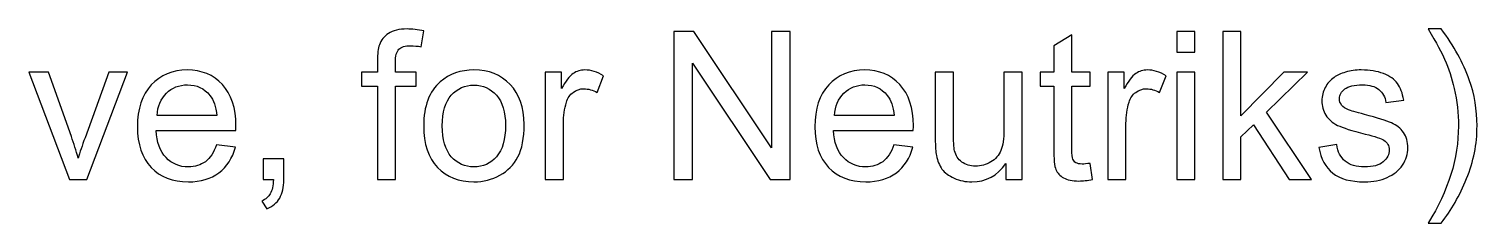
# Model space of a CAD drawing. Header units: millimetres. Extents: x 198 to 2265, y -986 to 144.
# Drawn here: x 742.5 to 920.5, y -65 to -41.2 of the extents above; entities that cross this region are included whole.
import ezdxf

# ---------------------------------------------------------------- set-up
doc = ezdxf.new("R2010")
doc.units = ezdxf.units.MM
doc.header["$MEASUREMENT"] = 0
doc.layers.add('Layer 1', color=7, linetype='Continuous')

msp = doc.modelspace()

# ---------------------------------------------------------------- linework, layer by layer
at = {"layer": 'Layer 1', "color": 250}
for points, knots in [([(785.3345, -59.6979), (785.3345, -59.6979), (785.3345, -48.2425), (785.3345, -48.2425), (785.3345, -48.2425), (783.3533, -48.2425), (783.3533, -48.2425), (783.3533, -48.2425), (783.3533, -46.5153), (783.3533, -46.5153), (783.3533, -46.5153), (785.3345, -46.5153), (785.3345, -46.5153), (785.3345, -46.5153), (785.3345, -45.1183), (785.3345, -45.1183), (785.3345, -44.2335), (785.4107, -43.5774), (785.5673, -43.1498), (785.7832, -42.5741), (786.1558, -42.1042), (786.6976, -41.7443), (787.2353, -41.3845), (787.993, -41.2067), (788.9667, -41.2067), (789.5975, -41.2067), (790.2917, -41.2829), (791.0537, -41.4311), (791.0537, -41.4311), (790.7193, -43.3869), (790.7193, -43.3869), (790.2536, -43.3064), (789.8176, -43.2641), (789.4027, -43.2641), (788.7254, -43.2641), (788.247, -43.408), (787.9634, -43.6959), (787.684, -43.9838), (787.5443, -44.5214), (787.5443, -45.3088), (787.5443, -45.3088), (787.5443, -46.5153), (787.5443, -46.5153), (787.5443, -46.5153), (790.1097, -46.5153), (790.1097, -46.5153), (790.1097, -46.5153), (790.1097, -48.2425), (790.1097, -48.2425), (790.1097, -48.2425), (787.5697, -48.2425), (787.5697, -48.2425), (787.5697, -48.2425), (787.5697, -59.6979), (787.5697, -59.6979), (787.5697, -59.6979), (785.3345, -59.6979), (785.3345, -59.6979)], [0, 0, 0, 0, 0.05263158, 0.05263158, 0.05263158, 0.10526316, 0.10526316, 0.10526316, 0.15789474, 0.15789474, 0.15789474, 0.21052632, 0.21052632, 0.21052632, 0.26315789, 0.26315789, 0.26315789, 0.31578947, 0.31578947, 0.31578947, 0.36842105, 0.36842105, 0.36842105, 0.42105263, 0.42105263, 0.42105263, 0.47368421, 0.47368421, 0.47368421, 0.52631579, 0.52631579, 0.52631579, 0.57894737, 0.57894737, 0.57894737, 0.63157895, 0.63157895, 0.63157895, 0.68421053, 0.68421053, 0.68421053, 0.73684211, 0.73684211, 0.73684211, 0.78947368, 0.78947368, 0.78947368, 0.84210526, 0.84210526, 0.84210526, 0.89473684, 0.89473684, 0.89473684, 0.94736842, 0.94736842, 0.94736842, 1, 1, 1, 1]), ([(821.7539, -59.6979), (821.7539, -59.6979), (821.7539, -41.5115), (821.7539, -41.5115), (821.7539, -41.5115), (824.2262, -41.5115), (824.2262, -41.5115), (824.2262, -41.5115), (833.7681, -55.7863), (833.7681, -55.7863), (833.7681, -55.7863), (833.7681, -41.5115), (833.7681, -41.5115), (833.7681, -41.5115), (836.0795, -41.5115), (836.0795, -41.5115), (836.0795, -41.5115), (836.0795, -59.6979), (836.0795, -59.6979), (836.0795, -59.6979), (833.6072, -59.6979), (833.6072, -59.6979), (833.6072, -59.6979), (824.0653, -45.4231), (824.0653, -45.4231), (824.0653, -45.4231), (824.0653, -59.6979), (824.0653, -59.6979), (824.0653, -59.6979), (821.7539, -59.6979), (821.7539, -59.6979)], [0, 0, 0, 0, 0.1, 0.1, 0.1, 0.2, 0.2, 0.2, 0.3, 0.3, 0.3, 0.4, 0.4, 0.4, 0.5, 0.5, 0.5, 0.6, 0.6, 0.6, 0.7, 0.7, 0.7, 0.8, 0.8, 0.8, 0.9, 0.9, 0.9, 1, 1, 1, 1]), ([(872.9475, -57.704), (872.9475, -57.704), (873.2523, -59.6767), (873.2523, -59.6767), (872.6258, -59.808), (872.0627, -59.8757), (871.5717, -59.8757), (870.7631, -59.8757), (870.1366, -59.7487), (869.6878, -59.4905), (869.2433, -59.2322), (868.9301, -58.8978), (868.748, -58.4787), (868.566, -58.0596), (868.4771, -57.1791), (868.4771, -55.8371), (868.4771, -55.8371), (868.4771, -48.2425), (868.4771, -48.2425), (868.4771, -48.2425), (866.8261, -48.2425), (866.8261, -48.2425), (866.8261, -48.2425), (866.8261, -46.5153), (866.8261, -46.5153), (866.8261, -46.5153), (868.4771, -46.5153), (868.4771, -46.5153), (868.4771, -46.5153), (868.4771, -43.2556), (868.4771, -43.2556), (868.4771, -43.2556), (870.7123, -41.9137), (870.7123, -41.9137), (870.7123, -41.9137), (870.7123, -46.5153), (870.7123, -46.5153), (870.7123, -46.5153), (872.9475, -46.5153), (872.9475, -46.5153), (872.9475, -46.5153), (872.9475, -48.2425), (872.9475, -48.2425), (872.9475, -48.2425), (870.7123, -48.2425), (870.7123, -48.2425), (870.7123, -48.2425), (870.7123, -55.9641), (870.7123, -55.9641), (870.7123, -56.6033), (870.7504, -57.014), (870.8308, -57.196), (870.907, -57.378), (871.034, -57.522), (871.2118, -57.632), (871.3896, -57.7379), (871.6436, -57.7929), (871.9738, -57.7929), (872.2194, -57.7929), (872.5453, -57.7633), (872.9475, -57.704)], [0, 0, 0, 0, 0.05, 0.05, 0.05, 0.1, 0.1, 0.1, 0.15, 0.15, 0.15, 0.2, 0.2, 0.2, 0.25, 0.25, 0.25, 0.3, 0.3, 0.3, 0.35, 0.35, 0.35, 0.4, 0.4, 0.4, 0.45, 0.45, 0.45, 0.5, 0.5, 0.5, 0.55, 0.55, 0.55, 0.6, 0.6, 0.6, 0.65, 0.65, 0.65, 0.7, 0.7, 0.7, 0.75, 0.75, 0.75, 0.8, 0.8, 0.8, 0.85, 0.85, 0.85, 0.9, 0.9, 0.9, 0.95, 0.95, 0.95, 1, 1, 1, 1]), ([(883.6113, -44.0515), (883.6113, -44.0515), (883.6113, -41.5115), (883.6113, -41.5115), (883.6113, -41.5115), (885.8465, -41.5115), (885.8465, -41.5115), (885.8465, -41.5115), (885.8465, -44.0515), (885.8465, -44.0515), (885.8465, -44.0515), (883.6113, -44.0515), (883.6113, -44.0515)], [0, 0, 0, 0, 0.25, 0.25, 0.25, 0.5, 0.5, 0.5, 0.75, 0.75, 0.75, 1, 1, 1, 1]), ([(889.2628, -59.6979), (889.2628, -59.6979), (889.2628, -41.5115), (889.2628, -41.5115), (889.2628, -41.5115), (891.498, -41.5115), (891.498, -41.5115), (891.498, -41.5115), (891.498, -51.8705), (891.498, -51.8705), (891.498, -51.8705), (896.7812, -46.5153), (896.7812, -46.5153), (896.7812, -46.5153), (899.6683, -46.5153), (899.6683, -46.5153), (899.6683, -46.5153), (894.6391, -51.4133), (894.6391, -51.4133), (894.6391, -51.4133), (900.1763, -59.6979), (900.1763, -59.6979), (900.1763, -59.6979), (897.4246, -59.6979), (897.4246, -59.6979), (897.4246, -59.6979), (893.0474, -52.9627), (893.0474, -52.9627), (893.0474, -52.9627), (891.498, -54.4697), (891.498, -54.4697), (891.498, -54.4697), (891.498, -59.6979), (891.498, -59.6979), (891.498, -59.6979), (889.2628, -59.6979), (889.2628, -59.6979)], [0, 0, 0, 0, 0.08333333, 0.08333333, 0.08333333, 0.16666667, 0.16666667, 0.16666667, 0.25, 0.25, 0.25, 0.33333333, 0.33333333, 0.33333333, 0.41666667, 0.41666667, 0.41666667, 0.5, 0.5, 0.5, 0.58333333, 0.58333333, 0.58333333, 0.66666667, 0.66666667, 0.66666667, 0.75, 0.75, 0.75, 0.83333333, 0.83333333, 0.83333333, 0.91666667, 0.91666667, 0.91666667, 1, 1, 1, 1]), ([(916.1275, -65.0319), (916.1275, -65.0319), (914.5273, -65.0319), (914.5273, -65.0319), (916.9996, -61.0653), (918.2357, -57.0944), (918.2357, -53.1193), (918.2357, -51.5657), (918.0579, -50.0247), (917.7023, -48.4965), (917.4229, -47.2561), (917.0292, -46.0666), (916.5254, -44.9236), (916.2037, -44.1827), (915.5348, -42.9424), (914.5273, -41.2067), (914.5273, -41.2067), (916.1275, -41.2067), (916.1275, -41.2067), (917.6769, -43.281), (918.8241, -45.3638), (919.5692, -47.4551), (920.2042, -49.2543), (920.5217, -51.1381), (920.5217, -53.1066), (920.5217, -55.3376), (920.0941, -57.4966), (919.239, -59.5794), (918.3881, -61.6622), (917.3509, -63.4783), (916.1275, -65.0319)], [0, 0, 0, 0, 0.1, 0.1, 0.1, 0.2, 0.2, 0.2, 0.3, 0.3, 0.3, 0.4, 0.4, 0.4, 0.5, 0.5, 0.5, 0.6, 0.6, 0.6, 0.7, 0.7, 0.7, 0.8, 0.8, 0.8, 0.9, 0.9, 0.9, 1, 1, 1, 1]), ([(765.5521, -55.4307), (765.5521, -55.4307), (767.8635, -55.7355), (767.8635, -55.7355), (767.5037, -57.0775), (766.8306, -58.1231), (765.8484, -58.8639), (764.8663, -59.6048), (763.6132, -59.9773), (762.085, -59.9773), (760.1631, -59.9773), (758.6391, -59.3846), (757.513, -58.1993), (756.3869, -57.0182), (755.8239, -55.3545), (755.8239, -53.2167), (755.8239, -51.0069), (756.3912, -49.2881), (757.5299, -48.0689), (758.6687, -46.8455), (760.1461, -46.2359), (761.9622, -46.2359), (763.7191, -46.2359), (765.1542, -46.8328), (766.2675, -48.0308), (767.3809, -49.2289), (767.9397, -50.9137), (767.9397, -53.0854), (767.9397, -53.2167), (767.9355, -53.4156), (767.927, -53.6781), (767.927, -53.6781), (758.1099, -53.6781), (758.1099, -53.6781), (758.1946, -55.1217), (758.601, -56.2308), (759.3376, -56.997), (760.0699, -57.7633), (760.9886, -58.1485), (762.085, -58.1485), (762.902, -58.1485), (763.6005, -57.9326), (764.1763, -57.5008), (764.7562, -57.069), (765.2134, -56.379), (765.5521, -55.4307)], [0, 0, 0, 0, 0.06666667, 0.06666667, 0.06666667, 0.13333333, 0.13333333, 0.13333333, 0.2, 0.2, 0.2, 0.26666667, 0.26666667, 0.26666667, 0.33333333, 0.33333333, 0.33333333, 0.4, 0.4, 0.4, 0.46666667, 0.46666667, 0.46666667, 0.53333333, 0.53333333, 0.53333333, 0.6, 0.6, 0.6, 0.66666667, 0.66666667, 0.66666667, 0.73333333, 0.73333333, 0.73333333, 0.8, 0.8, 0.8, 0.86666667, 0.86666667, 0.86666667, 0.93333333, 0.93333333, 0.93333333, 1, 1, 1, 1]), ([(791.0199, -53.1066), (791.0199, -50.6724), (791.6972, -48.869), (793.0561, -47.6964), (794.1864, -46.7227), (795.5707, -46.2359), (797.2006, -46.2359), (799.0082, -46.2359), (800.4899, -46.8286), (801.6413, -48.0139), (802.7886, -49.195), (803.3643, -50.8333), (803.3643, -52.9203), (803.3643, -54.6137), (803.1103, -55.9429), (802.6023, -56.9124), (802.0943, -57.8818), (801.3535, -58.6353), (800.3798, -59.173), (799.4104, -59.7106), (798.3478, -59.9773), (797.2006, -59.9773), (795.3548, -59.9773), (793.8647, -59.3889), (792.7259, -58.2078), (791.5872, -57.0267), (791.0199, -55.3249), (791.0199, -53.1066)], [0, 0, 0, 0, 0.11111111, 0.11111111, 0.11111111, 0.22222222, 0.22222222, 0.22222222, 0.33333333, 0.33333333, 0.33333333, 0.44444444, 0.44444444, 0.44444444, 0.55555556, 0.55555556, 0.55555556, 0.66666667, 0.66666667, 0.66666667, 0.77777778, 0.77777778, 0.77777778, 0.88888889, 0.88888889, 0.88888889, 1, 1, 1, 1]), ([(805.9593, -59.6979), (805.9593, -59.6979), (805.9593, -46.5153), (805.9593, -46.5153), (805.9593, -46.5153), (807.9659, -46.5153), (807.9659, -46.5153), (807.9659, -46.5153), (807.9659, -48.5346), (807.9659, -48.5346), (808.4781, -47.599), (808.9523, -46.981), (809.3883, -46.6846), (809.8243, -46.3841), (810.3027, -46.2359), (810.8234, -46.2359), (811.5769, -46.2359), (812.3432, -46.473), (813.1221, -46.9429), (813.1221, -46.9429), (812.3262, -49.0045), (812.3262, -49.0045), (811.7844, -48.6997), (811.2425, -48.5473), (810.7006, -48.5473), (810.2138, -48.5473), (809.7778, -48.6955), (809.3925, -48.9876), (809.0073, -49.2797), (808.7321, -49.6861), (808.567, -50.2068), (808.3173, -50.9984), (808.1945, -51.8662), (808.1945, -52.8103), (808.1945, -52.8103), (808.1945, -59.6979), (808.1945, -59.6979), (808.1945, -59.6979), (805.9593, -59.6979), (805.9593, -59.6979)], [0, 0, 0, 0, 0.07692308, 0.07692308, 0.07692308, 0.15384615, 0.15384615, 0.15384615, 0.23076923, 0.23076923, 0.23076923, 0.30769231, 0.30769231, 0.30769231, 0.38461538, 0.38461538, 0.38461538, 0.46153846, 0.46153846, 0.46153846, 0.53846154, 0.53846154, 0.53846154, 0.61538462, 0.61538462, 0.61538462, 0.69230769, 0.69230769, 0.69230769, 0.76923077, 0.76923077, 0.76923077, 0.84615385, 0.84615385, 0.84615385, 0.92307692, 0.92307692, 0.92307692, 1, 1, 1, 1]), ([(848.8345, -55.4307), (848.8345, -55.4307), (851.1459, -55.7355), (851.1459, -55.7355), (850.7861, -57.0775), (850.113, -58.1231), (849.1308, -58.8639), (848.1487, -59.6048), (846.8956, -59.9773), (845.3674, -59.9773), (843.4455, -59.9773), (841.9215, -59.3846), (840.7954, -58.1993), (839.6693, -57.0182), (839.1063, -55.3545), (839.1063, -53.2167), (839.1063, -51.0069), (839.6736, -49.2881), (840.8123, -48.0689), (841.9511, -46.8455), (843.4285, -46.2359), (845.2446, -46.2359), (847.0015, -46.2359), (848.4366, -46.8328), (849.5499, -48.0308), (850.6633, -49.2289), (851.2221, -50.9137), (851.2221, -53.0854), (851.2221, -53.2167), (851.2179, -53.4156), (851.2094, -53.6781), (851.2094, -53.6781), (841.3923, -53.6781), (841.3923, -53.6781), (841.477, -55.1217), (841.8834, -56.2308), (842.62, -56.997), (843.3523, -57.7633), (844.271, -58.1485), (845.3674, -58.1485), (846.1844, -58.1485), (846.8829, -57.9326), (847.4587, -57.5008), (848.0386, -57.069), (848.4958, -56.379), (848.8345, -55.4307)], [0, 0, 0, 0, 0.06666667, 0.06666667, 0.06666667, 0.13333333, 0.13333333, 0.13333333, 0.2, 0.2, 0.2, 0.26666667, 0.26666667, 0.26666667, 0.33333333, 0.33333333, 0.33333333, 0.4, 0.4, 0.4, 0.46666667, 0.46666667, 0.46666667, 0.53333333, 0.53333333, 0.53333333, 0.6, 0.6, 0.6, 0.66666667, 0.66666667, 0.66666667, 0.73333333, 0.73333333, 0.73333333, 0.8, 0.8, 0.8, 0.86666667, 0.86666667, 0.86666667, 0.93333333, 0.93333333, 0.93333333, 1, 1, 1, 1]), ([(875.1277, -59.6979), (875.1277, -59.6979), (875.1277, -46.5153), (875.1277, -46.5153), (875.1277, -46.5153), (877.1343, -46.5153), (877.1343, -46.5153), (877.1343, -46.5153), (877.1343, -48.5346), (877.1343, -48.5346), (877.6465, -47.599), (878.1207, -46.981), (878.5567, -46.6846), (878.9927, -46.3841), (879.4711, -46.2359), (879.9918, -46.2359), (880.7453, -46.2359), (881.5116, -46.473), (882.2905, -46.9429), (882.2905, -46.9429), (881.4946, -49.0045), (881.4946, -49.0045), (880.9528, -48.6997), (880.4109, -48.5473), (879.869, -48.5473), (879.3822, -48.5473), (878.9462, -48.6955), (878.5609, -48.9876), (878.1757, -49.2797), (877.9005, -49.6861), (877.7354, -50.2068), (877.4857, -50.9984), (877.3629, -51.8662), (877.3629, -52.8103), (877.3629, -52.8103), (877.3629, -59.6979), (877.3629, -59.6979), (877.3629, -59.6979), (875.1277, -59.6979), (875.1277, -59.6979)], [0, 0, 0, 0, 0.07692308, 0.07692308, 0.07692308, 0.15384615, 0.15384615, 0.15384615, 0.23076923, 0.23076923, 0.23076923, 0.30769231, 0.30769231, 0.30769231, 0.38461538, 0.38461538, 0.38461538, 0.46153846, 0.46153846, 0.46153846, 0.53846154, 0.53846154, 0.53846154, 0.61538462, 0.61538462, 0.61538462, 0.69230769, 0.69230769, 0.69230769, 0.76923077, 0.76923077, 0.76923077, 0.84615385, 0.84615385, 0.84615385, 0.92307692, 0.92307692, 0.92307692, 1, 1, 1, 1]), ([(901.0653, -55.7609), (901.0653, -55.7609), (903.2751, -55.4053), (903.2751, -55.4053), (903.3979, -56.2901), (903.745, -56.9674), (904.3123, -57.4415), (904.8795, -57.9114), (905.6754, -58.1485), (906.6914, -58.1485), (907.7201, -58.1485), (908.4821, -57.9411), (908.9816, -57.522), (909.4769, -57.1071), (909.7267, -56.616), (909.7267, -56.053), (909.7267, -55.5492), (909.5023, -55.1513), (909.0578, -54.8634), (908.7446, -54.6645), (907.9826, -54.4147), (906.7718, -54.1057), (905.1378, -53.695), (904.0075, -53.3394), (903.3725, -53.0389), (902.7417, -52.7341), (902.2633, -52.3192), (901.9374, -51.7858), (901.6114, -51.2566), (901.4463, -50.6682), (901.4463, -50.0247), (901.4463, -49.4363), (901.5818, -48.8944), (901.8485, -48.3949), (902.1194, -47.8954), (902.4835, -47.4805), (902.9449, -47.1503), (903.292, -46.8963), (903.7662, -46.6804), (904.3631, -46.5026), (904.9642, -46.3248), (905.6034, -46.2359), (906.2892, -46.2359), (907.3222, -46.2359), (908.2281, -46.3841), (909.007, -46.6846), (909.7902, -46.981), (910.3659, -47.3874), (910.7385, -47.8954), (911.1068, -48.4076), (911.365, -49.0892), (911.5047, -49.9443), (911.5047, -49.9443), (909.3203, -50.2491), (909.3203, -50.2491), (909.2229, -49.5633), (908.9351, -49.0257), (908.4609, -48.6404), (907.9868, -48.2552), (907.3179, -48.0647), (906.4501, -48.0647), (905.4299, -48.0647), (904.6975, -48.234), (904.2615, -48.5727), (903.8254, -48.9114), (903.6053, -49.3093), (903.6053, -49.7623), (903.6053, -50.0501), (903.6942, -50.3126), (903.8762, -50.5454), (904.0583, -50.7825), (904.3419, -50.9815), (904.7314, -51.1381), (904.9557, -51.2228), (905.6077, -51.4133), (906.6999, -51.7096), (908.2747, -52.1287), (909.3753, -52.4758), (910.0019, -52.7425), (910.6284, -53.0092), (911.1195, -53.4029), (911.4751, -53.9109), (911.8349, -54.4232), (912.0127, -55.0582), (912.0127, -55.8202), (912.0127, -56.561), (911.7968, -57.2595), (911.3608, -57.9157), (910.9247, -58.5718), (910.2982, -59.0798), (909.4812, -59.4397), (908.6599, -59.7995), (907.7328, -59.9773), (906.6999, -59.9773), (904.9896, -59.9773), (903.6815, -59.6217), (902.784, -58.9147), (901.8866, -58.2035), (901.3151, -57.1537), (901.0653, -55.7609)], [0, 0, 0, 0, 0.03030303, 0.03030303, 0.03030303, 0.06060606, 0.06060606, 0.06060606, 0.09090909, 0.09090909, 0.09090909, 0.12121212, 0.12121212, 0.12121212, 0.15151515, 0.15151515, 0.15151515, 0.18181818, 0.18181818, 0.18181818, 0.21212121, 0.21212121, 0.21212121, 0.24242424, 0.24242424, 0.24242424, 0.27272727, 0.27272727, 0.27272727, 0.3030303, 0.3030303, 0.3030303, 0.33333333, 0.33333333, 0.33333333, 0.36363636, 0.36363636, 0.36363636, 0.39393939, 0.39393939, 0.39393939, 0.42424242, 0.42424242, 0.42424242, 0.45454545, 0.45454545, 0.45454545, 0.48484848, 0.48484848, 0.48484848, 0.51515152, 0.51515152, 0.51515152, 0.54545455, 0.54545455, 0.54545455, 0.57575758, 0.57575758, 0.57575758, 0.60606061, 0.60606061, 0.60606061, 0.63636364, 0.63636364, 0.63636364, 0.66666667, 0.66666667, 0.66666667, 0.6969697, 0.6969697, 0.6969697, 0.72727273, 0.72727273, 0.72727273, 0.75757576, 0.75757576, 0.75757576, 0.78787879, 0.78787879, 0.78787879, 0.81818182, 0.81818182, 0.81818182, 0.84848485, 0.84848485, 0.84848485, 0.87878788, 0.87878788, 0.87878788, 0.90909091, 0.90909091, 0.90909091, 0.93939394, 0.93939394, 0.93939394, 0.96969697, 0.96969697, 0.96969697, 1, 1, 1, 1]), ([(747.4631, -59.6979), (747.4631, -59.6979), (742.4889, -46.5153), (742.4889, -46.5153), (742.4889, -46.5153), (744.8807, -46.5153), (744.8807, -46.5153), (744.8807, -46.5153), (747.7001, -54.4105), (747.7001, -54.4105), (748.0049, -55.2614), (748.2886, -56.1461), (748.5468, -57.0648), (748.7458, -56.3705), (749.0209, -55.5365), (749.3808, -54.5586), (749.3808, -54.5586), (752.3102, -46.5153), (752.3102, -46.5153), (752.3102, -46.5153), (754.6047, -46.5153), (754.6047, -46.5153), (754.6047, -46.5153), (749.6136, -59.6979), (749.6136, -59.6979), (749.6136, -59.6979), (747.4631, -59.6979), (747.4631, -59.6979)], [0, 0, 0, 0, 0.11111111, 0.11111111, 0.11111111, 0.22222222, 0.22222222, 0.22222222, 0.33333333, 0.33333333, 0.33333333, 0.44444444, 0.44444444, 0.44444444, 0.55555556, 0.55555556, 0.55555556, 0.66666667, 0.66666667, 0.66666667, 0.77777778, 0.77777778, 0.77777778, 0.88888889, 0.88888889, 0.88888889, 1, 1, 1, 1]), ([(758.2369, -51.8493), (758.2369, -51.8493), (765.5775, -51.8493), (765.5775, -51.8493), (765.4801, -50.7402), (765.1965, -49.9104), (764.7351, -49.3559), (764.0281, -48.4965), (763.1052, -48.0647), (761.9749, -48.0647), (760.9505, -48.0647), (760.0911, -48.4076), (759.3926, -49.0934), (758.6983, -49.7792), (758.3131, -50.6978), (758.2369, -51.8493)], [0, 0, 0, 0, 0.2, 0.2, 0.2, 0.4, 0.4, 0.4, 0.6, 0.6, 0.6, 0.8, 0.8, 0.8, 1, 1, 1, 1]), ([(841.5193, -51.8493), (841.5193, -51.8493), (848.8599, -51.8493), (848.8599, -51.8493), (848.7625, -50.7402), (848.4789, -49.9104), (848.0175, -49.3559), (847.3105, -48.4965), (846.3876, -48.0647), (845.2573, -48.0647), (844.2329, -48.0647), (843.3735, -48.4076), (842.675, -49.0934), (841.9807, -49.7792), (841.5955, -50.6978), (841.5193, -51.8493)], [0, 0, 0, 0, 0.2, 0.2, 0.2, 0.4, 0.4, 0.4, 0.6, 0.6, 0.6, 0.8, 0.8, 0.8, 1, 1, 1, 1]), ([(862.5801, -59.6979), (862.5801, -59.6979), (862.5801, -57.7379), (862.5801, -57.7379), (861.5556, -59.2322), (860.1671, -59.9773), (858.4103, -59.9773), (857.6356, -59.9773), (856.9117, -59.8291), (856.2386, -59.5328), (855.5655, -59.2322), (855.0659, -58.8597), (854.74, -58.411), (854.414, -57.958), (854.1854, -57.4077), (854.0542, -56.7557), (853.9653, -56.3155), (853.9187, -55.6212), (853.9187, -54.6729), (853.9187, -54.6729), (853.9187, -46.5153), (853.9187, -46.5153), (853.9187, -46.5153), (856.1539, -46.5153), (856.1539, -46.5153), (856.1539, -46.5153), (856.1539, -53.8093), (856.1539, -53.8093), (856.1539, -54.9735), (856.2005, -55.7609), (856.2894, -56.1631), (856.4291, -56.7515), (856.7254, -57.2087), (857.1826, -57.5431), (857.6356, -57.8776), (858.1944, -58.0469), (858.8632, -58.0469), (859.5321, -58.0469), (860.1586, -57.8776), (860.7428, -57.5347), (861.327, -57.1918), (861.7419, -56.7219), (861.9874, -56.1334), (862.2287, -55.545), (862.3515, -54.6856), (862.3515, -53.5638), (862.3515, -53.5638), (862.3515, -46.5153), (862.3515, -46.5153), (862.3515, -46.5153), (864.5867, -46.5153), (864.5867, -46.5153), (864.5867, -46.5153), (864.5867, -59.6979), (864.5867, -59.6979), (864.5867, -59.6979), (862.5801, -59.6979), (862.5801, -59.6979)], [0, 0, 0, 0, 0.05263158, 0.05263158, 0.05263158, 0.10526316, 0.10526316, 0.10526316, 0.15789474, 0.15789474, 0.15789474, 0.21052632, 0.21052632, 0.21052632, 0.26315789, 0.26315789, 0.26315789, 0.31578947, 0.31578947, 0.31578947, 0.36842105, 0.36842105, 0.36842105, 0.42105263, 0.42105263, 0.42105263, 0.47368421, 0.47368421, 0.47368421, 0.52631579, 0.52631579, 0.52631579, 0.57894737, 0.57894737, 0.57894737, 0.63157895, 0.63157895, 0.63157895, 0.68421053, 0.68421053, 0.68421053, 0.73684211, 0.73684211, 0.73684211, 0.78947368, 0.78947368, 0.78947368, 0.84210526, 0.84210526, 0.84210526, 0.89473684, 0.89473684, 0.89473684, 0.94736842, 0.94736842, 0.94736842, 1, 1, 1, 1]), ([(883.6113, -59.6979), (883.6113, -59.6979), (883.6113, -46.5153), (883.6113, -46.5153), (883.6113, -46.5153), (885.8465, -46.5153), (885.8465, -46.5153), (885.8465, -46.5153), (885.8465, -59.6979), (885.8465, -59.6979), (885.8465, -59.6979), (883.6113, -59.6979), (883.6113, -59.6979)], [0, 0, 0, 0, 0.25, 0.25, 0.25, 0.5, 0.5, 0.5, 0.75, 0.75, 0.75, 1, 1, 1, 1]), ([(793.3059, -53.1108), (793.3059, -54.7957), (793.6742, -56.0572), (794.4108, -56.8912), (795.1516, -57.7294), (796.0787, -58.1485), (797.2006, -58.1485), (798.3097, -58.1485), (799.2326, -57.7294), (799.9734, -56.887), (800.71, -56.0445), (801.0783, -54.7618), (801.0783, -53.0389), (801.0783, -51.4133), (800.7058, -50.1814), (799.9649, -49.3474), (799.2241, -48.5092), (798.3012, -48.0901), (797.2006, -48.0901), (796.0787, -48.0901), (795.1516, -48.505), (794.4108, -49.3389), (793.6742, -50.1729), (793.3059, -51.4302), (793.3059, -53.1108)], [0, 0, 0, 0, 0.125, 0.125, 0.125, 0.25, 0.25, 0.25, 0.375, 0.375, 0.375, 0.5, 0.5, 0.5, 0.625, 0.625, 0.625, 0.75, 0.75, 0.75, 0.875, 0.875, 0.875, 1, 1, 1, 1]), ([(771.2713, -59.6979), (771.2713, -59.6979), (771.2713, -57.1579), (771.2713, -57.1579), (771.2713, -57.1579), (773.8113, -57.1579), (773.8113, -57.1579), (773.8113, -57.1579), (773.8113, -59.6979), (773.8113, -59.6979), (773.8113, -60.6335), (773.6462, -61.3912), (773.3118, -61.967), (772.9816, -62.5427), (772.4524, -62.9914), (771.7285, -63.3047), (771.7285, -63.3047), (771.1189, -62.3395), (771.1189, -62.3395), (771.593, -62.1321), (771.9402, -61.8273), (772.1603, -61.4293), (772.3847, -61.0272), (772.5117, -60.4514), (772.5371, -59.6979), (772.5371, -59.6979), (771.2713, -59.6979), (771.2713, -59.6979)], [0, 0, 0, 0, 0.11111111, 0.11111111, 0.11111111, 0.22222222, 0.22222222, 0.22222222, 0.33333333, 0.33333333, 0.33333333, 0.44444444, 0.44444444, 0.44444444, 0.55555556, 0.55555556, 0.55555556, 0.66666667, 0.66666667, 0.66666667, 0.77777778, 0.77777778, 0.77777778, 0.88888889, 0.88888889, 0.88888889, 1, 1, 1, 1])]:
    msp.add_open_spline(points, degree=3, knots=knots, dxfattribs=at)

doc.saveas('drawing.dxf')
